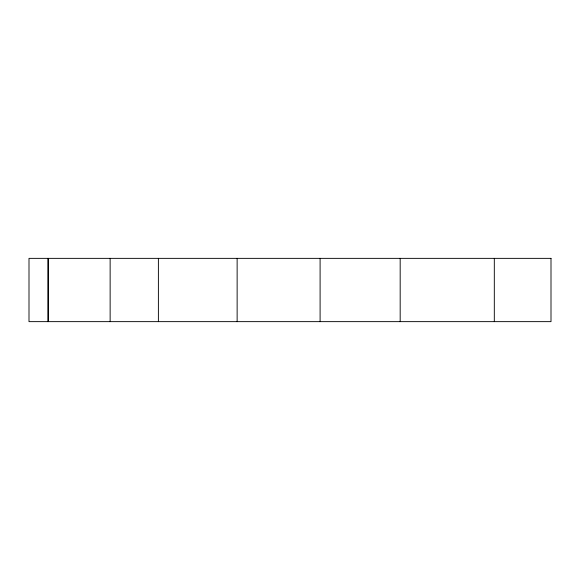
<?xml version="1.0" encoding="UTF-8"?>
<svg xmlns="http://www.w3.org/2000/svg" width="580" height="580" viewBox="0 0 580 580"><rect width="100%" height="100%" fill="white"/><g stroke="black" fill="none" stroke-linecap="round" stroke-linejoin="round"><path stroke-width="0.87" d="M494.312 258.361L494.312 321.639M400.178 258.361L400.178 321.639M320.095 258.361L320.095 321.639M237.133 258.361L237.133 321.639M158.391 258.361L158.391 321.639M110.135 258.361L110.135 321.639M48.423 258.361L48.423 321.639M47.864 258.361L47.864 321.639M551 258.361L29 258.361L29 321.639L551 321.639L551 258.361"/></g></svg>
